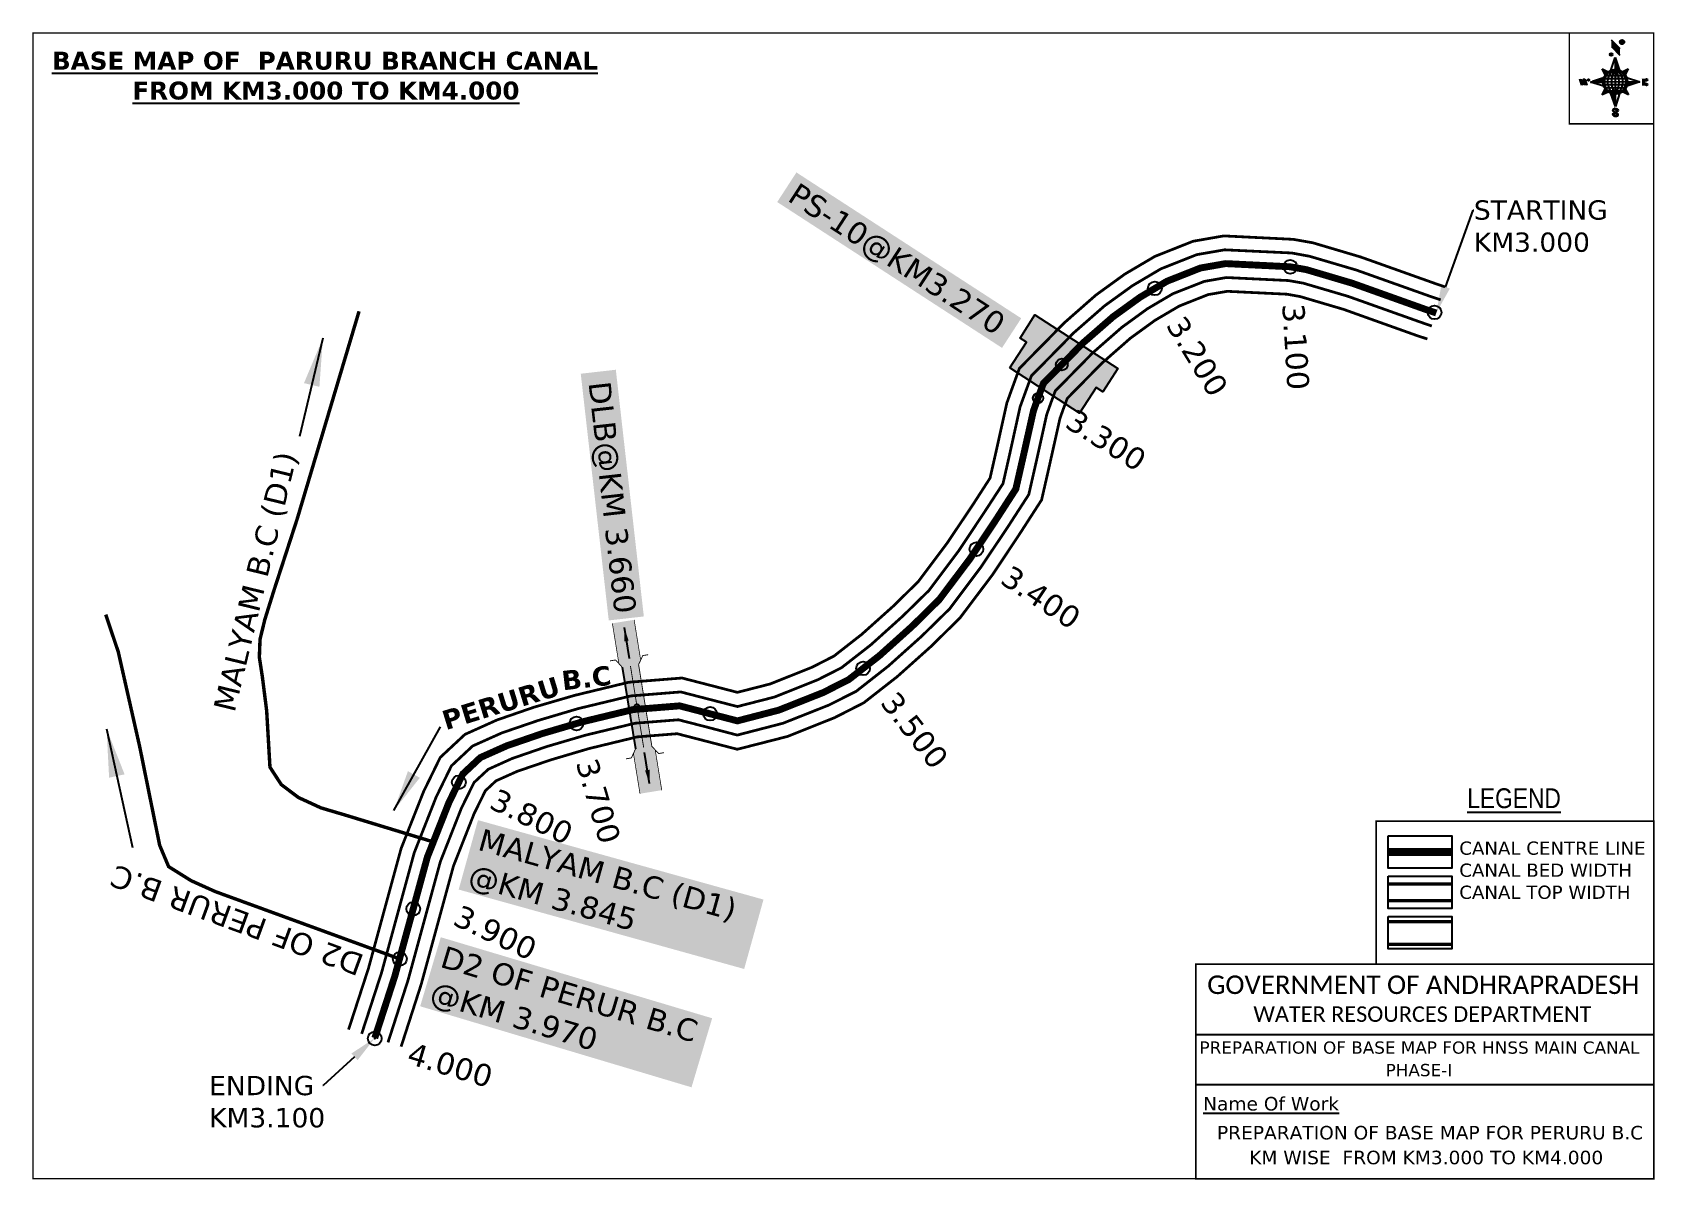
# Model space of a CAD drawing. Header units: inches. Extents: x 739664 to 740840, y 1626382 to 1627214.
import ezdxf
from ezdxf import colors
from ezdxf.entities.mleader import LeaderData, LeaderLine
from ezdxf.enums import TextEntityAlignment as Align
from ezdxf.math import Vec2, Vec3

# ---------------------------------------------------------------- set-up
doc = ezdxf.new("R2010")
doc.units = ezdxf.units.IN
doc.header["$MEASUREMENT"] = 0
doc.header["$PDMODE"] = 32
doc.header["$PDSIZE"] = 10
doc.linetypes.add('ACAD_ISO02W100', pattern=[15, 12, -3])
doc.linetypes.add('HIDDEN2', pattern=[0.1875, 0.125, -0.0625])
for name, color, linetype in [('AQUADUCT', 1, 'Continuous'), ('bord', 1, 'Continuous'), ('CANAL1', 1, 'Continuous'), ('CSMark', 72, 'Continuous'), ('DCBMS', 232, 'Continuous'), ('PAGE', 7, 'Continuous'), ('STRUCTURE', 5, 'Continuous'), ('TEXT', 7, 'Continuous'), ('VILLAGE STONES', 240, 'Continuous')]:
    doc.layers.add(name, color=color, linetype=linetype)
doc.styles.add('ARIALN', font='ARIALN_1.TTF')
doc.styles.get("Standard").update_dxf_attribs({"font": 'verdana_0.ttf'})
doc.dimstyles.get("Standard").update_dxf_attribs({"dimtxt": 0.18, "dimasz": 0.18, "dimexe": 0.18, "dimexo": 0.0625, "dimgap": 0.09, "dimtad": 0, "dimtih": 1, "dimtoh": 1, "dimdec": 4, "dimzin": 0, "dimdsep": 46, "dimtxsty": 'Standard', "dimcen": 0.09, "dimadec": 0, "dimazin": 0, "dimtfac": 1, "dimtdec": 4, "dimtofl": 0, "dimtmove": 0, "dimatfit": 3, "dimfxl": 0, "dimtolj": 1, "dimtzin": 0, "dimarcsym": 0})
pattern_1 = [(267.297113149, (-8720374.938, 50637915.138), (10.5367255337, -0.497431438), [])]
pattern_2 = [(357.297113149, (-8720374.938, 50637915.138), (0.497431438, 10.5367255337), [])]

# ---------------------------------------------------------------- blocks, each defined once
blk = doc.blocks.new('*X17')
at = {"color": 0, "linetype": 'Continuous'}
for p, q in [((6321.6, 240.5), (6322.3, 241.2)), ((6321.6, 240.3), (6322.3, 241)), ((6321.6, 240.1), (6322.3, 240.8)), ((6321.6, 239.9), (6322.4, 240.7)), ((6321.6, 239.8), (6322.4, 240.6)), ((6321.6, 239.6), (6322.5, 240.5)), ((6321.6, 239.4), (6322.5, 240.3)), ((6321.6, 239.2), (6322.6, 240.2)), ((6321.7, 239.1), (6322.6, 240.1)), ((6321.8, 240.8), (6322.4, 241.4)), ((6321.8, 239), (6322.7, 240)), ((6321.8, 239), (6322.8, 239.9)), ((6321.9, 238.9), (6322.9, 239.8)), ((6322, 238.8), (6323, 239.7)), ((6322.1, 241.3), (6322.4, 241.6)), ((6322.1, 238.7), (6323.1, 239.6)), ((6322.2, 238.6), (6323.1, 239.6)), ((6322.3, 238.5), (6323.2, 239.5)), ((6322.4, 238.5), (6323.3, 239.4)), ((6322.5, 238.4), (6323.4, 239.3)), ((6322.7, 238.4), (6323.6, 239.3)), ((6322.8, 238.3), (6323.7, 239.2)), ((6322.9, 238.3), (6323.8, 239.1)), ((6323.1, 238.2), (6323.9, 239.1)), ((6323.2, 238.2), (6324, 239)), ((6323.3, 238.2), (6324.2, 239)), ((6323.5, 238.1), (6324.3, 238.9)), ((6323.7, 238.1), (6324.4, 238.9)), ((6323.8, 238.1), (6324.6, 238.8)), ((6324.1, 238.2), (6324.7, 238.8)), ((6324.3, 238.3), (6324.9, 238.8)), ((6324.6, 238.3), (6325.1, 238.8)), ((6324.8, 238.4), (6325.2, 238.8)), ((6325.1, 238.5), (6325.4, 238.8)), ((6325.4, 238.6), (6325.6, 238.8))]:
    blk.add_line(p, q, dxfattribs=at)
blk = doc.blocks.new('*X16')
at = {"color": 0, "linetype": 'Continuous'}
for p, q in [((6324.4, 240.3), (6324.5, 240.4)), ((6324.6, 240.3), (6324.8, 240.5)), ((6324.7, 240.2), (6325, 240.5)), ((6324.8, 240.2), (6325.2, 240.6)), ((6325, 240.1), (6325.5, 240.6)), ((6325.1, 240.1), (6325.6, 240.6)), ((6325.2, 240), (6325.8, 240.6)), ((6325.3, 240), (6326, 240.6)), ((6325.4, 239.9), (6326.1, 240.6)), ((6325.5, 239.8), (6326.2, 240.5)), ((6325.6, 239.8), (6326.3, 240.5)), ((6325.7, 239.7), (6326.5, 240.4)), ((6325.9, 239.6), (6326.6, 240.3)), ((6326, 239.5), (6326.7, 240.3)), ((6326, 239.4), (6326.8, 240.2)), ((6326.1, 239.3), (6327, 240.2)), ((6326.2, 239.3), (6327.1, 240.1)), ((6326.3, 239.2), (6327.1, 240)), ((6326.4, 239.1), (6327.2, 239.9)), ((6326.5, 239), (6327.3, 239.8)), ((6326.5, 238.9), (6327.4, 239.7)), ((6326.6, 238.8), (6327.5, 239.6)), ((6326.7, 238.7), (6327.5, 239.5)), ((6326.8, 238.6), (6327.6, 239.4)), ((6326.8, 238.5), (6327.7, 239.3)), ((6326.8, 236.5), (6327.4, 237)), ((6326.9, 238.3), (6327.8, 239.2)), ((6326.9, 238.2), (6327.9, 239.1)), ((6326.9, 236.8), (6327.6, 237.4)), ((6327, 238.1), (6327.8, 239)), ((6327, 237.9), (6327.8, 238.8)), ((6327, 237.8), (6327.8, 238.6)), ((6327, 237.6), (6327.8, 238.4)), ((6327, 237.4), (6327.8, 238.2)), ((6327, 237.3), (6327.8, 238)), ((6327, 237.1), (6327.8, 237.9))]:
    blk.add_line(p, q, dxfattribs=at)
blk = doc.blocks.new('H')
at = {"layer": 'bord', "extrusion": (0.000427885, 0.004792, 0.999988)}
h = blk.add_hatch(dxfattribs=at)
h.set_pattern_fill('LINE', color=8, scale=84.387686, angle=-2.7029, style=0)
h.set_pattern_definition(pattern_2)
h.paths.add_polyline_path([(-492, 786, -0.090992), (-448, 775), (-486, 912)])
h = blk.add_hatch(dxfattribs=at)
h.set_pattern_fill('LINE', color=8, scale=84.387686, angle=-92.7029, style=0)
h.set_pattern_definition(pattern_1)
h.paths.add_polyline_path([(-625, 665, -0.090992), (-615, 710), (-751, 671)])
h = blk.add_hatch(dxfattribs=at)
h.set_pattern_fill('LINE', color=8, scale=84.387686, angle=-2.7029, style=0)
h.set_pattern_definition(pattern_2)
h.paths.add_polyline_path([(-504, 533, -0.090992), (-549, 543), (-510, 406)])
h = blk.add_hatch(dxfattribs=at)
h.set_pattern_fill('LINE', color=8, scale=84.387686, angle=-92.7029, style=0)
h.set_pattern_definition(pattern_1)
h.paths.add_polyline_path([(-246, 647), (-372, 653, -0.090992), (-382, 609)])
for p, q in [((-519, 1020, -1217), (-435, 927, -1216)), ((-516, 1087, -1217), (-432, 994, -1217)), ((-538, 774, -1216), (-487, 906, -1216)), ((-487, 906, -1216), (-493, 780, -1216)), ((-487, 906, -1216), (-448, 769, -1216)), ((-865, 701, -1215), (-847, 638, -1215)), ((-847, 700, -1215), (-829, 637, -1215)), ((-829, 699, -1215), (-811, 636, -1215)), ((-829, 699, -1215), (-811, 698, -1215)), ((-811, 698, -1215), (-794, 635, -1215)), ((-752, 665, -1215), (-615, 704, -1215)), ((-627, 794, -1216), (-567, 760, -1216)), ((-627, 794, -1216), (-584, 747, -1215)), ((-599, 731, -1215), (-627, 794, -1216)), ((-421, 753, -1216), (-359, 781, -1216)), ((-359, 781, -1216), (-405, 739, -1216)), ((-359, 781, -1216), (-392, 721, -1215)), ((-379, 693, -1215), (-246, 641, -1215)), ((-213, 669, -1215), (-217, 601, -1215)), ((-752, 665, -1215), (-625, 659, -1215)), ((-619, 614, -1215), (-752, 665, -1215)), ((-639, 526, -1214), (-606, 585, -1215)), ((-639, 526, -1214), (-593, 568, -1215)), ((-577, 553, -1215), (-639, 526, -1214)), ((-511, 400, -1214), (-549, 537, -1214)), ((-460, 533, -1215), (-511, 400, -1214)), ((-505, 527, -1214), (-511, 400, -1214)), ((-371, 513, -1214), (-431, 546, -1215)), ((-371, 513, -1214), (-414, 560, -1215)), ((-399, 576, -1215), (-371, 513, -1214)), ((-246, 641, -1215), (-383, 603, -1215)), ((-373, 647, -1215), (-246, 641, -1215)), ((-197, 600, -1215), (-194, 668, -1215))]:
    blk.add_line(p, q, dxfattribs=at)
at = {"layer": 'bord', "color": 8, "linetype": 'ByBlock', "extrusion": (0.000427885, 0.004792, 0.999988)}
for p, q in [((-375, 679, -1215), (-620, 691, -1215)), ((-386, 711, -1215), (-605, 722, -1215)), ((-411, 744, -1216), (-578, 752, -1216)), ((-493, 780, -1216), (-505, 527, -1214)), ((-373, 647, -1215), (-625, 659, -1215)), ((-378, 616, -1215), (-623, 628, -1215)), ((-392, 585, -1215), (-611, 595, -1215)), ((-420, 555, -1215), (-587, 562, -1215))]:
    blk.add_line(p, q, dxfattribs=at)
at = {"layer": 'bord', "extrusion": (0.000427885, 0.004792, 0.999988), "elevation": -1212}
for points, const_width in [([(-522, 960), (-516, 1093)], 1.61), ([(-434, 933), (-428, 1066)], 1.61), ([(-870, 707), (-846, 706)], 0.642), ([(-829, 643), (-821, 678)], 0.642), ([(-793, 641), (-782, 694)], 0.642), ([(-223, 676), (-174, 673)], 0.706), ([(-829, 643), (-855, 644)], 0.642), ([(-811, 642), (-784, 641)], 0.642), ([(-177, 605), (-226, 607)], 0.706), ([(-195, 645), (-185, 644)], 0.706)]:
    blk.add_lwpolyline(points, dxfattribs=dict(at, const_width=const_width))
for points, const_width in [([(-414, 1073, 1), (-398, 1058, 1)], 22.3), ([(-530, 950, 1), (-520, 939, 1)], 14.8), ([(-776, 697, 1), (-769, 690, 1)], 8.9), ([(-180, 618, 1), (-173, 611, 1)], 9.79), ([(-178, 667, 1), (-171, 660, 1)], 9.79), ([(-490, 362, 1), (-498, 369, 1)], 11.1), ([(-525, 322, 1), (-533, 329, 1)], 11.1)]:
    blk.add_lwpolyline(points, format="xyb", close=True, dxfattribs=dict(at, const_width=const_width))
for points in [[(-537, 317), (-531, 310), (-520, 307), (-505, 307), (-494, 310), (-486, 318), (-487, 326), (-491, 333), (-494, 336), (-503, 341), (-522, 347), (-530, 352), (-534, 355), (-537, 363), (-537, 373), (-530, 381), (-520, 384), (-504, 384), (-493, 380), (-487, 373)], [(-522, 348), (-526, 354), (-528, 361), (-528, 371), (-526, 375), (-521, 381), (-515, 384)], [(-505, 307), (-499, 312), (-497, 319), (-497, 327), (-501, 335), (-509, 343)]]:
    blk.add_lwpolyline(points, dxfattribs=at)
at = {"layer": 'bord', "extrusion": (0.000427885, 0.004792, 0.999988)}
for centre, radius in [((-406, 1065, -1212), 22.3), ((-525, 944, -1212), 14.8), ((-773, 694, -1212), 8.9), ((-498, 659, -1212), 127), ((-177, 615, -1212), 9.79), ((-174, 663, -1212), 9.79), ((-494, 365, -1212), 11.1), ((-529, 325, -1212), 11.1)]:
    blk.add_circle(centre, radius, dxfattribs=at)
at = {"layer": 'bord', "color": 8, "linetype": 'ByBlock', "extrusion": (0.000427885, 0.004792, 0.999988)}
for centre, radius, start, end in [((-482, 658, -1212), 128, 94.9254, 259.6691), ((-437, 656, -1212), 141, 113.2864, 241.308), ((-316, 651, -1212), 222, 142.5892, 212.0053), ((-560, 662, -1212), 141, 293.2864, 61.308), ((-681, 668, -1212), 222, 322.5892, 32.0053), ((-515, 660, -1212), 128, 274.9254, 79.6691)]:
    blk.add_arc(centre, radius, start, end, dxfattribs=at)
at = {"layer": 'bord', "extrusion": (0.000427885, 0.004792, 0.999988)}
for points in [[(-516, 1093, -1212), (-431, 1000, -1212), (-519, 1026, -1212), (-434, 933, -1212)], [(-864, 707, -1212), (-846, 706, -1212), (-846, 644, -1212), (-829, 643, -1212)], [(-829, 705, -1212), (-811, 704, -1212), (-811, 642, -1212), (-793, 641, -1212)], [(-193, 674, -1212), (-197, 606, -1212), (-213, 675, -1212), (-216, 607, -1212)]]:
    blk.add_solid(points, dxfattribs=at)
at = {"layer": 'bord', "extrusion": (0.000427885, 0.004792, 0.999988), "xscale": 7.977342409717546, "yscale": 7.977342408231451, "zscale": 7.977342408476333, "rotation": 138.0840426661453}
for name, p in [('*X16', (38301, -31929, -1212)), ('*X17', (38314, -31951, -1212))]:
    blk.add_blockref(name, p, dxfattribs=at)
blk = doc.blocks.new('DLB')
at = {"layer": 'STRUCTURE'}
h = blk.add_hatch(dxfattribs=at)
h.set_pattern_fill('DOTS', color=6, scale=20, angle=320.37224793, style=0)
h.paths.add_polyline_path([(769699.5, 1706950), (769699.5, 1706934), (769729.1, 1706934), (769732.1, 1706936), (769792.1, 1706936), (769795.1, 1706934), (769824.7, 1706934), (769824.7, 1706950), (769795.1, 1706950), (769792.1, 1706948), (769732.1, 1706948), (769729.1, 1706950)])
at = {"layer": 'STRUCTURE', "color": 6, "linetype": 'ACAD_ISO02W100', "ltscale": 0.5, "const_width": 0.5}
for points in [[(769699.5, 1706950), (769729.1, 1706950)], [(769795.1, 1706950), (769824.7, 1706950)], [(769699.5, 1706934), (769729.1, 1706934)], [(769795.1, 1706934), (769824.7, 1706934)]]:
    blk.add_lwpolyline(points, dxfattribs=at)
at = {"layer": 'STRUCTURE', "color": 6, "const_width": 0.628}
for points in [[(769726.1, 1706956), (769726.1, 1706952), (769732.1, 1706948), (769792.1, 1706948), (769798.1, 1706952), (769798.1, 1706956)], [(769732.1, 1706942), (769792.1, 1706942)], [(769726.1, 1706928), (769726.1, 1706932), (769732.1, 1706936), (769792.1, 1706936), (769798.1, 1706932), (769798.1, 1706928)]]:
    blk.add_lwpolyline(points, dxfattribs=at)
at = {"layer": 'STRUCTURE', "color": 6}
blk.add_lwpolyline([(769732.1, 1706936), (769792.1, 1706936)], dxfattribs=at)
blk.add_lwpolyline([(769732.1, 1706936), (769792.1, 1706936)], dxfattribs=at)
at = {"layer": 'STRUCTURE', "color": 0}
blk.add_circle((769762.1, 1706942), 1.8, dxfattribs=at)
for points in [[(769703.8, 1706942), (769726.7, 1706942)], [(769818.6, 1706942), (769795.7, 1706942)]]:
    blk.add_leader(points, dimstyle='Standard', override={"dimasz": 10, "dimgap": 0.09, "dimtad": 0}, dxfattribs=at)

msp = doc.modelspace()

# ---------------------------------------------------------------- hatches: boundary and pattern name
at = {"layer": 'STRUCTURE'}
h = msp.add_hatch(color=0, dxfattribs=at)
h.set_gradient(color1=(255, 0, 127), tint=1, name='HEMISPHERICAL')
h.paths.add_polyline_path([(740372.6, 1626970.5), (740384.6, 1626989.1), (740380, 1626992.1), (740390.8, 1627008.9), (740451, 1626969.9), (740440.1, 1626953.1), (740435.2, 1626956.3), (740423.2, 1626937.7)])
h = msp.add_hatch(color=5, dxfattribs=at)
h.paths.add_polyline_path([(740445.6, 1626961.5), (740448.3, 1626965.7), (740388.1, 1627004.7), (740385.4, 1627000.5)])
h.paths.add_polyline_path([(740440.1, 1626953.1), (740442.9, 1626957.3), (740382.7, 1626996.3), (740380, 1626992.1), (740384.6, 1626989.1)])
h.paths.add_polyline_path([(740429.8, 1626947.9), (740432.5, 1626952.1), (740381.9, 1626984.9), (740379.2, 1626980.7)])
h.paths.add_polyline_path([(740376.5, 1626976.5), (740373.7, 1626972.3), (740424.4, 1626939.5), (740427.1, 1626943.7)])

# ---------------------------------------------------------------- linework, layer by layer
at = {"color": 3}
for p in [(740680.6, 1627010.7), (739930.2, 1626541.7)]:
    msp.add_point(p, dxfattribs=at)
at = {"layer": 'CANAL1', "color": 200, "const_width": 2}
for points in [[(740688.2, 1627029.2), (740680.6, 1627031.8), (740627, 1627050.9), (740592.3, 1627061.2), (740578.1, 1627063.7), (740527.7, 1627066.2), (740505.4, 1627062.3), (740477.7, 1627051.3), (740456, 1627038.5), (740435, 1627023.3), (740412, 1627003.1), (740396.1, 1626986.9), (740379.5, 1626970.1), (740374.1, 1626955.3), (740370.4, 1626945), (740362.7, 1626910.3), (740358.2, 1626890.5), (740346.2, 1626871.9), (740327.2, 1626843.5), (740306.2, 1626815.5), (740288.1, 1626797.7), (740265.2, 1626777.2), (740245, 1626761.4), (740229.1, 1626753.3), (740198.8, 1626741.2), (740175, 1626735.1), (740159.2, 1626739.2), (740134.8, 1626745.5), (740096.1, 1626742.4), (740056.9, 1626732.9), (740027.4, 1626724.3), (740000.5, 1626715), (739977.4, 1626704.6), (739959.5, 1626687.9), (739947.4, 1626663.1), (739931.1, 1626621.8), (739907.4, 1626534.8), (739893, 1626490.5)], [(740675.4, 1626991.4), (740667.5, 1626994), (740614.6, 1627012.9), (740583.1, 1627022.2), (740573.6, 1627023.9), (740530.2, 1627026), (740516.3, 1627023.6), (740495.4, 1627015.3), (740477.9, 1627005), (740460, 1626992), (740439.5, 1626974), (740424.6, 1626958.9), (740414.2, 1626948.3), (740411.7, 1626941.6), (740408.9, 1626933.8), (740401.7, 1626901.5), (740395.6, 1626874.7), (740379.6, 1626849.9), (740359.9, 1626820.3), (740336.4, 1626789.1), (740315.5, 1626768.5), (740290.9, 1626746.5), (740266.6, 1626727.5), (740245.6, 1626716.8), (740211.3, 1626703.1), (740174.9, 1626693.8), (740149.1, 1626700.5), (740131.3, 1626705.1), (740102.4, 1626702.8), (740067.3, 1626694.3), (740039.6, 1626686.1), (740015.3, 1626677.8), (739999.9, 1626670.9), (739992.2, 1626663.7), (739984, 1626647), (739969.1, 1626609.2), (739945.7, 1626523.4), (739931.1, 1626478.1)]]:
    msp.add_lwpolyline(points, dxfattribs=at)
at = {"layer": 'CANAL1', "color": 5, "const_width": 2}
for points in [[(740685, 1627019.8), (740677.3, 1627022.4), (740623.9, 1627041.4), (740590, 1627051.4), (740577, 1627053.8), (740528.3, 1627056.1), (740508.1, 1627052.6), (740482.1, 1627042.3), (740461.5, 1627030.1), (740441.3, 1627015.5), (740418.9, 1626995.9), (740403.2, 1626979.9), (740388.2, 1626964.7), (740383.5, 1626951.8), (740380, 1626942.2), (740372.5, 1626908.1), (740367.6, 1626886.5), (740354.5, 1626866.4), (740335.4, 1626837.7), (740313.8, 1626808.9), (740294.9, 1626790.4), (740271.7, 1626769.5), (740250.4, 1626752.9), (740233.2, 1626744.2), (740201.9, 1626731.7), (740175, 1626724.8), (740156.7, 1626729.5), (740133.9, 1626735.4), (740097.7, 1626732.5), (740059.5, 1626723.3), (740030.5, 1626714.7), (740004.2, 1626705.7), (739983, 1626696.2), (739967.6, 1626681.8), (739956.5, 1626659.1), (739940.6, 1626618.7), (739917, 1626532), (739902.5, 1626487.4)], [(740678.6, 1627000.8), (740670.8, 1627003.5), (740617.7, 1627022.4), (740585.4, 1627031.9), (740574.7, 1627033.8), (740529.6, 1627036), (740513.6, 1627033.2), (740490.9, 1627024.3), (740472.4, 1627013.4), (740453.7, 1626999.8), (740432.6, 1626981.3), (740417.5, 1626965.9), (740405.5, 1626953.7), (740402.3, 1626945), (740399.3, 1626936.6), (740392, 1626903.7), (740386.3, 1626878.6), (740371.3, 1626855.4), (740351.7, 1626826.1), (740328.9, 1626795.7), (740308.6, 1626775.8), (740284.5, 1626754.2), (740261.2, 1626735.9), (740241.4, 1626725.9), (740208.1, 1626712.7), (740174.9, 1626704.1), (740151.7, 1626710.2), (740132.2, 1626715.2), (740100.8, 1626712.7), (740064.7, 1626704), (740036.5, 1626695.7), (740011.6, 1626687.1), (739994.3, 1626679.3), (739984, 1626669.7), (739974.8, 1626651), (739959.6, 1626612.4), (739936.1, 1626526.2), (739921.6, 1626481.2)]]:
    msp.add_lwpolyline(points, dxfattribs=at)
at = {"layer": 'CANAL1', "color": 1, "linetype": 'HIDDEN2', "ltscale": 100}
for points, const_width in [([(740681.8, 1627010.3), (740674, 1627012.9), (740620.8, 1627031.9), (740587.7, 1627041.7), (740575.9, 1627043.8), (740529, 1627046.1), (740510.8, 1627042.9), (740486.5, 1627033.3), (740467, 1627021.7), (740447.5, 1627007.6), (740425.7, 1626988.6), (740410.3, 1626972.9), (740396.9, 1626959.2), (740392.9, 1626948.4), (740389.7, 1626939.4), (740382.2, 1626905.9), (740376.9, 1626882.6), (740362.9, 1626860.9), (740343.6, 1626831.9), (740321.3, 1626802.3), (740301.8, 1626783.1), (740278.1, 1626761.8), (740255.8, 1626744.4), (740237.3, 1626735), (740205, 1626722.2), (740175, 1626714.4), (740154.2, 1626719.8), (740133.1, 1626725.3), (740099.3, 1626722.6), (740062.1, 1626713.6), (740033.5, 1626705.2), (740007.9, 1626696.4), (739988.6, 1626687.8), (739975.8, 1626675.8), (739965.7, 1626655), (739950.1, 1626615.5), (739926.5, 1626529.1), (739912, 1626484.3)], 5), ([(739954.5, 1626626.6), (739891.2, 1626645.9), (739873, 1626651.3), (739856.7, 1626658.8), (739844.2, 1626668.2), (739836, 1626680.8), (739833.6, 1626721.8), (739830.5, 1626746.2), (739828.3, 1626760.6), (739828.8, 1626773.6), (739832.3, 1626788), (739838.8, 1626808.8), (739855.8, 1626861.1), (739900.6, 1627011.5)], 2.5), ([(739930.2, 1626541.7), (739796.3, 1626590.6), (739778.8, 1626598.5), (739762.5, 1626608.7), (739756, 1626624.2), (739741.5, 1626695.8), (739726, 1626764.4), (739716.9, 1626791.5)], 2.5), ([(739930.2, 1626541.7), (739796.3, 1626590.6), (739778.8, 1626598.5), (739762.5, 1626608.7), (739756, 1626624.2), (739741.5, 1626695.8), (739726, 1626764.4), (739724.8, 1626768.1)], 2.5)]:
    msp.add_lwpolyline(points, dxfattribs=dict(at, const_width=const_width))
at = {"layer": 'CANAL1', "color": 1, "linetype": 'HIDDEN2', "ltscale": 100, "const_width": 6, "elevation": -0.4}
msp.add_lwpolyline([(740693.1, 1626619.3), (740647, 1626619.3)], dxfattribs=at)
at = {"layer": 'CANAL1', "color": 5, "const_width": 2.4, "elevation": -0.4}
for points in [[(740693.1, 1626596), (740647, 1626596)], [(740693.1, 1626584), (740647, 1626584)]]:
    msp.add_lwpolyline(points, dxfattribs=at)
at = {"layer": 'CANAL1', "color": 200, "const_width": 2.4, "elevation": -0.4}
for points in [[(740693.1, 1626568.8), (740647, 1626568.8)], [(740693.1, 1626552.3), (740647, 1626552.3)]]:
    msp.add_lwpolyline(points, dxfattribs=at)
at = {"layer": 'CANAL1', "color": 3}
for centre, radius in [((740410.3, 1626972.9), 4.29), ((740393, 1626948.5), 3.67)]:
    msp.add_circle(centre, radius, dxfattribs=at)
for p in [(740575.9, 1627043.8), (740477.7, 1627028.1), (740348.3, 1626839), (740266.1, 1626752.5), (740155.2, 1626719.6), (740058.2, 1626712.5), (739973, 1626669.9), (739939.9, 1626578), (739912, 1626484)]:
    msp.add_point(p, dxfattribs=at)
at = {"layer": 'PAGE', "const_width": 1}
msp.add_lwpolyline([(739664.2, 1626382.3), (740839.5, 1626382.3), (740839.5, 1627213.3), (739664.2, 1627213.3), (739664.2, 1626382.3)], dxfattribs=at)
at = {"layer": 'PAGE'}
for points, const_width in [([(740839.5, 1627213.3), (740778.4, 1627213.3), (740778.4, 1627147.5), (740839.5, 1627147.5)], 1), ([(740839.5, 1626537.9), (740638.2, 1626537.9), (740638.2, 1626641.7), (740839.5, 1626641.7)], 1.2), ([(740507.4, 1626537.9), (740839.5, 1626537.9), (740839.5, 1626382.3), (740507.4, 1626382.3)], 1.2)]:
    msp.add_lwpolyline(points, close=True, dxfattribs=dict(at, const_width=const_width))
at = {"layer": 'PAGE', "elevation": -0.4}
for points in [[(740647, 1626631.1), (740693.1, 1626631.1), (740693.1, 1626607.5), (740647, 1626607.5)], [(740647, 1626601.8), (740693.1, 1626601.8), (740693.1, 1626578.3), (740647, 1626578.3)], [(740647, 1626572.5), (740693.1, 1626572.5), (740693.1, 1626549), (740647, 1626549)]]:
    msp.add_lwpolyline(points, close=True, dxfattribs=at)
at = {"layer": 'PAGE'}
for points in [[(740507.4, 1626486.9), (740839.5, 1626486.9)], [(740507.4, 1626450.6), (740839.5, 1626450.6)]]:
    msp.add_lwpolyline(points, dxfattribs=at)
at = {"layer": 'STRUCTURE', "color": 0}
msp.add_lwpolyline([(740372.6, 1626970.5), (740384.6, 1626989.1), (740380, 1626992.1), (740390.8, 1627008.9), (740451, 1626969.9), (740440.1, 1626953.1), (740435.2, 1626956.3), (740423.2, 1626937.7), (740372.6, 1626970.5)], dxfattribs=at)

# ---------------------------------------------------------------- block references
at = {"layer": 'AQUADUCT', "color": 1, "xscale": 0.0703495379661093, "yscale": 0.07034953800030053, "zscale": 0.07034953795990817, "rotation": 3.078330607406165}
msp.add_blockref('H', (740849.1, 1627133.9, 85.4), dxfattribs=at)
at = {"layer": 'STRUCTURE', "color": 0, "rotation": 279.2040471773572}
msp.add_blockref('DLB', (-1067987, 2113549.1), dxfattribs=at)

# ---------------------------------------------------------------- texts
at = {"layer": 'CANAL1', "char_height": 14, "attachment_point": 1}
for s, insert, width, rotation in [('\\pi0.96322;{\\fVerdana|b1|i0|c0|p34;PERURU}', (739958.5, 1626720.7), 87.215, 17.1335), ('\\pi0.96322;{\\fVerdana|b1|i0|c0|p34;B.C}', (740045.8, 1626750.3), 34.834, 6.6954)]:
    msp.add_mtext(s, dxfattribs=dict(at, insert=insert, width=width, rotation=rotation))
at = {"layer": 'CSMark', "color": 1}
for s, rotation, p in [('3.200', 301.4952, (740492.2, 1627005.7)), ('3.100', 273.5368, (740578.1, 1627017.1)), ('3.300', 327.9275, (740415.9, 1626934.8)), ('3.400', 326.3328, (740369.1, 1626821.5)), ('3.500', 307.9696, (740284.3, 1626732.4)), ('3.700', 286.3983, (740065.4, 1626686.4)), ('3.800', 333.9747, (739997.6, 1626658.8)), ('3.900', 334.7164, (739971.1, 1626574.3)), ('4.000', 343.1607, (739936.7, 1626473.9))]:
    msp.add_text(s, height=16, rotation=rotation, dxfattribs=at).set_placement(p, align=Align.MIDDLE_LEFT)
at = {"layer": 'PAGE', "extrusion": (0.000201441, 0.004807, 0.999988), "style": 'ARIALN'}
msp.add_text('%%ULEGEND', height=14.4, rotation=359.9999, dxfattribs=at).set_placement((740738.2, 1626638.8, 7968.3), align=Align.MIDDLE)
at = {"layer": 'PAGE', "extrusion": (0.000201441, 0.004807, 0.999988)}
for s, height, p in [('PREPARATION OF BASE MAP FOR HNSS MAIN CANAL', 8.878, (740510.1, 1626453.5, 7967.3)), ('%%UName Of Work', 9.822, (740512.7, 1626412.3, 7966))]:
    msp.add_text(s, height=height, rotation=359.9999, dxfattribs=at).set_placement(p)
for s, height, p in [('PHASE-I', 8.88, (740669.2, 1626441.6, 7967.3)), ('PREPARATION OF BASE MAP FOR PERURU B.C', 9.822, (740677.3, 1626396.2, 7966.1)), ('KM WISE  FROM KM3.000 TO KM4.000', 9.822, (740674.5, 1626378.2, 7966.1))]:
    msp.add_text(s, height=height, rotation=359.9999, dxfattribs=at).set_placement(p, align=Align.MIDDLE_CENTER)
at = {"layer": 'PAGE', "extrusion": (0.000201441, 0.004807, 0.999988), "attachment_point": 1, "text_direction": (1, -1e-06, -0.000201)}
for s, insert, char_height, width in [('CANAL CENTRE LINE CANAL BED WIDTH {\\H2.3741x; }CANAL TOP WIDTH{\\H1.9188x; }', (740698.5, 1626626.9, -0.4), 9.6, 168.926), ('\\pi3.5885;{\\fCalibri|b0|i0|c0|p34;\\H1.3333x;GOVERNMENT OF ANDHRAPRADESH\\P\\pi37.073;\\H0.83998x;WATER RESOURCES DEPARTMENT}', (740512.1, 1626529.7, -1.3), 10.059, 321.276)]:
    msp.add_mtext(s, dxfattribs=dict(at, insert=insert, char_height=char_height, width=width))
at = {"layer": 'STRUCTURE', "color": 5, "char_height": 16, "attachment_point": 1, "bg_fill": 1, "box_fill_scale": 1.3, "bg_fill_color": 7, "bg_fill_true_color": 16777215, "bg_fill_transparency": 4390977}
for s, insert, width, rotation in [('PS-10@KM3.270', (740219.2, 1627105.6), 184.767, 327.0191), ('\\pi2.3091;DLB@KM 3.660', (740082.6, 1626963.8), 170.508, 276.4737), ('{\\C1;MALYAM B.C (D1) @KM 3.845}', (739990.2, 1626636.5), 205.316, 344.45), ('{\\C1;D2 OF PERUR B.C @KM 3.970}', (739963.1, 1626551.5), 195.781, 343.3719)]:
    msp.add_mtext(s, dxfattribs=dict(at, insert=insert, width=width, rotation=rotation))
at = {"layer": 'TEXT', "color": 1, "insert": (739677, 1627199.8), "char_height": 13, "width": 395.395, "attachment_point": 1}
msp.add_mtext('\\pi0.89442;{\\fVerdana|b1|i0|c0|p34;\\LBASE MAP OF  PARURU BRANCH CANAL \\P\\pi59.233;FROM KM3.000 TO KM4.000}', dxfattribs=at)
at = {"layer": 'VILLAGE STONES', "color": 1}
for s, rotation, p in [('MALYAM B.C (D1) ', 76.3527, (739810.3, 1626719.9)), ('D2 OF PERUR B.C ', 159.9084, (739905.3, 1626544.1))]:
    msp.add_text(s, height=16, rotation=rotation, dxfattribs=at).set_placement(p)

# ---------------------------------------------------------------- leaders
at = {"layer": 'CANAL1', "color": 1}
for points, override in [([(739874.4, 1626992.1), (739857.3, 1626920.6)], {"dimasz": 35, "dimtfill": 2, "dimtfillclr": 5}), ([(739717.5, 1626708.6), (739736.3, 1626622.5)], {"dimasz": 35, "dimgap": 0.09, "dimtad": 0, "dimtfill": 2, "dimtfillclr": 5})]:
    msp.add_leader(points, dimstyle='Standard', override=override, dxfattribs=at)
at = {"layer": 'CANAL1'}
msp.add_leader([(739925.8, 1626649.3), (739959.6, 1626710.2)], dimstyle='Standard', override={"dimasz": 30, "dimgap": 0.09, "dimtad": 0}, dxfattribs=at)
at = {"layer": 'DCBMS', "color": 5}
ml = msp.add_multileader_mtext('Standard', dxfattribs=at)
ml.set_content('STARTING\\PKM3.000', color=5)
ml.set_leader_properties()
ml.build(insert=Vec2(0, 0))
ml.multileader.update_dxf_attribs({"dogleg_length": 0.36, "arrow_head_size": 20})
ctx = ml.context
ctx.base_point, ctx.char_height, ctx.arrow_head_size, ctx.landing_gap_size, ctx.plane_origin = Vec3(740709, 1627084.8), 14, 20, 0.09, Vec3(741226.9, 1627773.6)
notes = []
notes.append((ctx, [(1, (1, 1, 0), (740708.6, 1627084.8), (1, 0), 0.36, [(0, [(740681.8, 1627010.3)], 0, [])])]))
ctx.mtext.insert, ctx.mtext.flow_direction = Vec3(740709.1, 1627092), 5
ml = msp.add_multileader_mtext('Standard', dxfattribs=at)
ml.set_content('ENDING \\PKM3.100', color=5)
ml.set_leader_properties()
ml.build(insert=Vec2(0, 0))
ml.multileader.update_dxf_attribs({"dogleg_length": 0.36, "arrow_head_size": 20})
ctx = ml.context
ctx.base_point, ctx.char_height, ctx.arrow_head_size, ctx.landing_gap_size, ctx.plane_origin = Vec3(739791.8, 1626449.8), 14, 20, 0.09, Vec3(740811.4, 1626679.6)
notes.append((ctx, [(0, (1, 1, 0), (739874.7, 1626449.8), (-1, 0), 0.36, [(0, [(739912, 1626484.3)], 0, [])])]))
ctx.mtext.insert, ctx.mtext.width, ctx.mtext.flow_direction = Vec3(739791.9, 1626456.9), 121.426, 5
for ctx, leaders in notes:
    for number, flags, end, landing, length, lines in leaders:
        leader = LeaderData()
        leader.index, (leader.has_last_leader_line, leader.has_dogleg_vector, leader.attachment_direction) = number, flags
        leader.last_leader_point, leader.dogleg_vector, leader.dogleg_length = Vec3(end), Vec3(landing), length
        for number, points, colour, breaks in lines:
            line = LeaderLine()
            line.index, line.vertices, line.color, line.breaks = number, Vec3.list(points), colors.encode_raw_color(colour), breaks
            leader.lines.append(line)
        ctx.leaders.append(leader)

doc.saveas('drawing.dxf')
